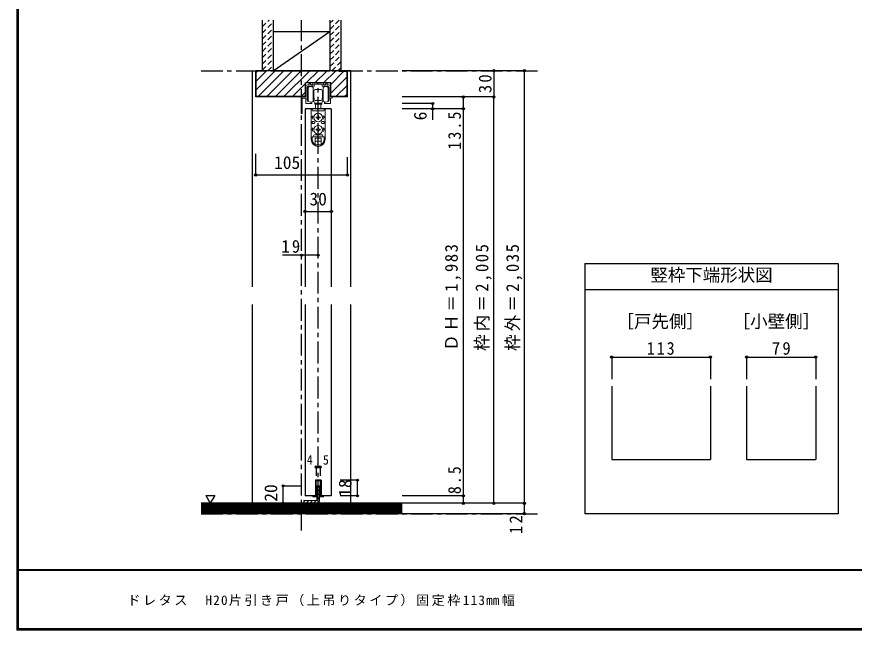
# Model space of a CAD drawing. Units: millimetres, scale not verified. Extents: x -973 to 977, y -718 to 696.
# Drawn here: x -973 to -15, y -701 to 1 of the extents above; entities that cross this region are included whole.
import ezdxf
from ezdxf.enums import TextEntityAlignment as Align

# ---------------------------------------------------------------- set-up
doc = ezdxf.new("R2010")
doc.units = ezdxf.units.MM
doc.header["$LTSCALE"] = 5
doc.header["$PDMODE"] = 32
doc.header["$PDSIZE"] = 2.5
doc.linetypes.add('CHAIN1', pattern=[8, 5, -1, 1, -1])
doc.linetypes.add('DASHED1', pattern=[1.8, 1.2, -0.6])
for name, color, linetype in [('0-0_補助線', 3, 'Continuous'), ('0-1_通り芯', 4, 'CHAIN1'), ('0-2_柱', 3, 'Continuous'), ('0-3_仕上げ', 2, 'Continuous'), ('0-4_枠', 3, 'Continuous'), ('0-6_扉', 6, 'Continuous'), ('0-A_文字', 7, 'Continuous'), ('0-B_寸法', 7, 'Continuous'), ('0-C_ハッチ', 4, 'DASHED1'), ('F-1_枠', 6, 'Continuous'), ('F-A_文字', 7, 'Continuous')]:
    doc.layers.add(name, color=color, linetype=linetype)
doc.layers.add('0-7_金物', color=7, linetype='Continuous', lineweight=18)
doc.styles.add('ＭＳ ゴシック', font='')
doc.styles.get('ＭＳ ゴシック').set_extended_font_data('MS Gothic')

# ---------------------------------------------------------------- blocks, each defined once
blk = doc.blocks.new('戸車(上吊)')
at = {"layer": '0-7_金物'}
for p, q in [((-11.601, 12.792), (-11.601, 28.792)), ((-5.601, 28.792), (-5.601, 20.792)), ((5.599, 28.792), (5.599, 20.792)), ((11.599, 12.792), (11.599, 28.792)), ((-5.601, 24.792), (-5.301, 24.792)), ((-5.601, 23.292), (-5.101, 23.292)), ((-5.601, 20.792), (-5.601, 12.792)), ((-5.101, 24.592), (-5.301, 24.792)), ((-5.301, 23.292), (-5.101, 23.492)), ((-5.101, 24.792), (-5.101, 20.792)), ((-5.001, 24.792), (-5.101, 24.792)), ((-5.101, 16.792), (-5.101, 20.792)), ((-3.501, 26.292), (-0.001, 26.292)), ((3.499, 26.292), (-0.001, 26.292)), ((4.999, 24.792), (5.099, 24.792)), ((5.099, 24.792), (5.099, 20.792)), ((5.099, 24.592), (5.299, 24.792)), ((5.299, 23.292), (5.099, 23.492)), ((5.599, 23.292), (5.099, 23.292)), ((5.099, 16.792), (5.099, 20.792)), ((5.599, 24.792), (5.299, 24.792)), ((5.599, 20.792), (5.599, 12.792)), ((-5.601, 18.292), (-5.101, 18.292)), ((-5.601, 16.792), (-5.301, 16.792)), ((-5.101, 18.092), (-5.301, 18.292)), ((-5.101, 16.992), (-5.301, 16.792)), ((-5.001, 16.792), (-5.101, 16.792)), ((-4.501, 14.792), (-4.501, 16.292)), ((-4.001, 10.492), (-4.001, 9.492)), ((3.999, 10.492), (-4.001, 10.492)), ((-3.501, 13.792), (-0.001, 13.792)), ((-0.001, 10.792), (-3.501, 10.792)), ((-3.001, 10.792), (-3.001, 10.492)), ((3.499, 13.792), (-0.001, 13.792)), ((-0.001, 10.792), (3.499, 10.792)), ((2.999, 10.792), (2.999, 10.492)), ((3.999, 10.492), (3.999, 9.492)), ((4.499, 14.792), (4.499, 16.292)), ((4.999, 16.792), (5.099, 16.792)), ((5.099, 18.092), (5.299, 18.292)), ((5.599, 18.292), (5.099, 18.292)), ((5.099, 16.992), (5.299, 16.792)), ((5.599, 16.792), (5.299, 16.792)), ((-7.9, 4.292), (-7.9, -30.608)), ((-7.857, 4.292), (7.943, 4.292)), ((-6.9, 4.292), (-6.9, 2.792)), ((-5.9, 1.792), (5.9, 1.792)), ((-4.001, 9.492), (3.999, 9.492)), ((-3.001, 4.292), (-3.001, 9.492)), ((2.999, 9.492), (2.999, 4.292)), ((6.9, 4.292), (6.9, 2.792)), ((7.9, 4.292), (7.9, -30.608)), ((-5.657, -3.708), (-7.5, -5.708)), ((-6.4, -5.708), (-7.5, -5.708)), ((-0.52, -5.188), (-2.45, -5.222)), ((-2.45, -5.222), (-2.45, -6.194)), ((-0.52, -6.227), (-2.45, -6.194)), ((-0.52, -5.188), (-0.486, -3.258)), ((-0.52, -6.227), (-0.486, -8.158)), ((0.486, -3.258), (-0.486, -3.258)), ((-0.486, -8.158), (0.486, -8.158)), ((0.52, -5.188), (0.486, -3.258)), ((0.52, -6.227), (0.486, -8.158)), ((0.52, -5.188), (2.45, -5.222)), ((0.52, -6.227), (2.45, -6.194)), ((2.45, -6.194), (2.45, -5.222)), ((5.657, -3.708), (7.5, -5.708)), ((6.4, -5.708), (7.5, -5.708)), ((-5.657, -17.708), (-7.5, -19.708)), ((-6.9, -10.208), (-6.9, -12.708)), ((-4.9, -10.208), (-6.9, -10.208)), ((-4.9, -12.708), (-6.9, -12.708)), ((-3.9, -11.208), (-3.9, -11.708)), ((-0.52, -19.188), (-0.486, -17.258)), ((0.486, -17.258), (-0.486, -17.258)), ((0.52, -19.188), (0.486, -17.258)), ((3.9, -11.208), (3.9, -11.708)), ((4.9, -10.208), (6.9, -10.208)), ((4.9, -12.708), (6.9, -12.708)), ((5.657, -17.708), (7.5, -19.708)), ((6.9, -10.208), (6.9, -12.708)), ((-6.4, -19.708), (-7.5, -19.708)), ((-6.9, -30.608), (-6.9, -28.208)), ((-6.4, -27.708), (6.4, -27.708)), ((-4.4, -25.708), (4.4, -25.708)), ((-0.52, -19.188), (-2.45, -19.222)), ((-2.45, -19.222), (-2.45, -20.194)), ((-0.52, -20.227), (-2.45, -20.194)), ((-0.52, -20.227), (-0.486, -22.158)), ((-0.486, -22.158), (0.486, -22.158)), ((0.52, -20.227), (0.486, -22.158)), ((0.52, -19.188), (2.45, -19.222)), ((0.52, -20.227), (2.45, -20.194)), ((2.45, -20.194), (2.45, -19.222)), ((6.4, -19.708), (7.5, -19.708)), ((6.9, -30.608), (6.9, -28.208)), ((-3.5, -29.208), (3.5, -29.208)), ((-3.5, -36.554), (-3.5, -29.208)), ((-3.5, -32.708), (3.5, -32.708)), ((-3.028, -36.808), (3.028, -36.808)), ((3.5, -36.554), (3.5, -29.208))]:
    blk.add_line(p, q, dxfattribs=at)
for centre in [(0, -5.708), (0, -19.708)]:
    blk.add_circle(centre, 5, dxfattribs=at)
for centre, radius, start, end in [((-8.601, 24.792), 5, 53.1301, 126.8699), ((8.599, 24.792), 5, 53.1301, 126.8699), ((-5.001, 25.292), 0.5, 270, 0), ((-3.501, 25.292), 1, 90, 180), ((3.499, 25.292), 1, 0, 90), ((4.999, 25.292), 0.5, 180, 270), ((-8.601, 16.792), 5, 233.1301, 306.8699), ((-6.501, 11.792), 2, 0, 63.25632), ((-5.001, 16.292), 0.5, 0, 90), ((-3.501, 14.792), 1, 180, 270), ((-3.501, 11.792), 1, 180, 270), ((3.499, 14.792), 1, 270, 0), ((3.499, 11.792), 1, 270, 0), ((4.999, 16.292), 0.5, 90, 180), ((6.499, 11.792), 2, 116.74368, 180), ((8.599, 16.792), 5, 233.1301, 306.8699), ((-5.9, 2.792), 1, 180, 270), ((5.9, 2.792), 1, 270, 0), ((0, -5.708), 6.4, 167.82427, 198.20996), ((0, -5.708), 6.4, 341.79004, 12.17573), ((0, -19.708), 6.4, 167.82427, 198.20996), ((-4.9, -11.208), 1, 0, 90), ((-4.9, -11.708), 1, 270, 0), ((4.9, -11.208), 1, 90, 180), ((4.9, -11.708), 1, 180, 270), ((0, -19.708), 6.4, 341.79004, 12.17573), ((-6.4, -28.208), 0.5, 90, 180), ((-6.4, -26.708), 1, 270, 0), ((-4.4, -26.708), 1, 90, 180), ((4.4, -26.708), 1, 0, 90), ((6.4, -26.708), 1, 180, 270), ((6.4, -28.208), 0.5, 0, 90), ((0, -30.808), 7.9, 180, 0), ((0, -30.608), 6.9, 180, 0)]:
    blk.add_arc(centre, radius, start, end, dxfattribs=at)
blk = doc.blocks.new('レール金物(幕板付)')
at = {"layer": '0-7_金物'}
for p, q in [((-10.742, 9.847), (-10.242, 9.847)), ((-6.742, 9.847), (4.558, 9.847)), ((8.058, 9.847), (8.558, 9.847)), ((-13.592, 4.847), (-13.592, -9.939)), ((-13.092, 7.847), (-11.742, 7.847)), ((-6.042, 6.347), (-12.092, 6.347)), ((-11.242, 8.347), (-11.242, 9.347)), ((-9.742, 9.347), (-9.742, 8.347)), ((-9.242, 7.847), (-7.742, 7.847)), ((-7.242, 8.347), (-7.242, 9.347)), ((-5.742, 8.047), (-5.742, 6.647)), ((3.558, 6.647), (3.558, 8.047)), ((9.908, 6.347), (3.858, 6.347)), ((5.058, 9.347), (5.058, 8.347)), ((5.558, 7.847), (7.058, 7.847)), ((7.558, 8.347), (7.558, 9.347)), ((9.058, 9.347), (9.058, 8.347)), ((9.558, 7.847), (10.908, 7.847)), ((11.408, -9.939), (11.408, 4.847)), ((17.308, -24.553), (17.308, -7.553)), ((18.508, -6.353), (18.508, -24.553)), ((-8.742, -13.653), (-14.592, -13.653)), ((-8.242, -12.265), (-8.242, -13.153)), ((6.058, -13.153), (6.058, -12.265)), ((6.437, -11.975), (7.679, -12.153)), ((12.408, -13.653), (6.558, -13.653))]:
    blk.add_line(p, q, dxfattribs=at)
for points in [[(-16.492, -6.153), (-15.092, -6.153), (-15.092, 5.847)], [(3.258, 8.347), (-0.792, 8.347), (-1.092, 8.647), (-1.392, 8.347), (-5.442, 8.347)], [(12.908, 5.847), (12.908, -6.153), (18.308, -6.153)], [(-15.092, -13.153), (-15.092, -7.353), (-16.492, -7.353)], [(17.108, -7.353), (12.908, -7.353), (12.908, -13.153)]]:
    blk.add_lwpolyline(points, dxfattribs=at)
for centre, radius, start, end in [((-10.742, 9.347), 0.5, 90, 180), ((-10.242, 9.347), 0.5, 0, 90), ((-6.742, 9.347), 0.5, 90, 180), ((4.558, 9.347), 0.5, 360, 90), ((8.058, 9.347), 0.5, 90, 180), ((8.558, 9.347), 0.5, 360, 90), ((-13.092, 5.847), 2, 90, 180), ((-12.092, 4.847), 1.5, 90, 180), ((-11.742, 8.347), 0.5, 270, 0), ((-9.242, 8.347), 0.5, 180, 270), ((-7.742, 8.347), 0.5, 270, 0), ((-6.042, 6.647), 0.3, 270, 360), ((-5.442, 8.047), 0.3, 90, 180), ((3.258, 8.047), 0.3, 360, 90), ((3.858, 6.647), 0.3, 180, 270), ((5.558, 8.347), 0.5, 180, 270), ((7.058, 8.347), 0.5, 270, 360), ((9.558, 8.347), 0.5, 180, 270), ((9.908, 4.847), 1.5, 0, 90), ((10.908, 5.847), 2, 0, 90), ((-16.492, -6.753), 0.6, 90, 270), ((17.108, -7.553), 0.2, 360, 90), ((18.308, -6.353), 0.2, 0, 90), ((-14.592, -13.153), 0.5, 180, 270), ((-13.292, -9.939), 0.3, 180, 192.08406), ((-11.63, -9.583), 2, 192.08406, 228.89829), ((-9.863, -7.153), 5, 231.94944, 270), ((-9.95, -7.112), 5.042, 270.99736, 285.28454), ((-8.742, -13.153), 0.5, 270, 0), ((-8.542, -12.265), 0.3, 360, 105.31651), ((6.358, -12.265), 0.3, 74.68349, 180), ((6.558, -13.153), 0.5, 180, 270), ((7.679, -7.153), 5, 270, 308.05056), ((9.446, -9.583), 2, 311.10171, 347.91594), ((11.108, -9.939), 0.3, 347.91594, 0), ((12.408, -13.153), 0.5, 270, 360), ((17.908, -24.553), 0.6, 180, 0)]:
    blk.add_arc(centre, radius, start, end, dxfattribs=at)

msp = doc.modelspace()

# ---------------------------------------------------------------- linework, layer by layer
at = {"layer": '0-0_補助線'}
for p, q in [((-323.347, -280.993), (-323.347, -567.5)), ((-323.347, -280.993), (-33.347, -280.993)), ((-33.347, -280.993), (-33.347, -567.5)), ((-323.347, -310.993), (-33.347, -310.993)), ((-179.578, -421.523), (-179.578, -505.539)), ((-59.113, -421.523), (-59.113, -505.539)), ((-33.347, -567.5), (-323.347, -567.5))]:
    msp.add_line(p, q, dxfattribs=at)
at = {"layer": '0-0_補助線', "color": 4}
for p, q in [((-292.578, -388.222), (-179.578, -388.222)), ((-292.578, -388.222), (-292.578, -413.482)), ((-179.578, -388.222), (-179.578, -413.482)), ((-138.113, -388.222), (-138.113, -413.482)), ((-138.113, -388.222), (-59.113, -388.222)), ((-59.113, -388.222), (-59.113, -413.482))]:
    msp.add_line(p, q, dxfattribs=at)
at = {"layer": '0-0_補助線'}
for points in [[(-292.578, -421.523), (-292.578, -505.539), (-179.578, -505.539)], [(-138.113, -421.523), (-138.113, -505.539), (-59.113, -505.539)]]:
    msp.add_lwpolyline(points, dxfattribs=at)
at = {"layer": '0-0_補助線', "color": 7}
for p in [(-292.578, -388.222), (-179.578, -388.222), (-138.113, -388.222), (-59.113, -388.222)]:
    msp.add_point(p, dxfattribs=at)
at = {"layer": '0-1_通り芯'}
for p, q in [((-647.421, -586.542), (-647.421, -2.5)), ((-762.421, -60.5), (-373.421, -60.5)), ((-628.421, -555.5), (-628.421, -74.5)), ((-762.421, -567.5), (-373.421, -567.5))]:
    msp.add_line(p, q, dxfattribs=at)
at = {"layer": '0-2_柱'}
for p, q in [((-679.921, -15.5), (-614.921, -15.5)), ((-679.921, -60.5), (-614.921, -60.5))]:
    msp.add_line(p, q, dxfattribs=at)
at = {"layer": '0-2_柱', "color": 7}
msp.add_line((-679.921, -60.5), (-614.921, -15.5), dxfattribs=at)
at = {"layer": '0-3_仕上げ'}
for p, q in [((-692.421, -2.5), (-692.421, -60.5)), ((-679.921, -2.5), (-679.921, -60.5)), ((-614.921, -2.5), (-614.921, -60.5)), ((-602.421, -2.5), (-602.421, -60.5)), ((-532.421, -555.5), (-762.421, -555.5)), ((-532.421, -567.5), (-762.421, -567.5))]:
    msp.add_line(p, q, dxfattribs=at)
at = {"layer": '0-3_仕上げ', "color": 7}
for p, q in [((-532.421, -557), (-762.421, -557)), ((-532.421, -558.5), (-762.421, -558.5)), ((-532.421, -560), (-762.421, -560)), ((-532.421, -561.5), (-762.421, -561.5)), ((-532.421, -563), (-762.421, -563)), ((-532.421, -564.5), (-762.421, -564.5)), ((-532.421, -566), (-762.421, -566))]:
    msp.add_line(p, q, dxfattribs=at)
at = {"layer": '0-4_枠', "color": 4}
for p, q in [((-703.921, -60.5), (-699.921, -60.5)), ((-703.921, -60.5), (-703.921, -307.893)), ((-590.921, -60.5), (-594.921, -60.5)), ((-590.921, -307.893), (-590.921, -60.5)), ((-703.921, -327.893), (-703.921, -555.5)), ((-590.921, -555.5), (-590.921, -327.893))]:
    msp.add_line(p, q, dxfattribs=at)
at = {"layer": '0-4_枠'}
for p, q in [((-699.921, -90.5), (-699.921, -60.5)), ((-594.921, -60.5), (-699.921, -60.5)), ((-699.421, -90), (-699.421, -61)), ((-689.921, -61), (-699.421, -61)), ((-689.921, -61), (-689.921, -60.5)), ((-604.921, -61), (-604.921, -60.5)), ((-604.921, -61), (-595.421, -61)), ((-595.421, -90), (-595.421, -61)), ((-594.921, -90.5), (-594.921, -60.5)), ((-642.821, -90.5), (-642.821, -74.5)), ((-614.021, -74.5), (-642.821, -74.5)), ((-614.021, -90.5), (-614.021, -74.5)), ((-642.821, -90.5), (-699.921, -90.5)), ((-642.821, -90), (-699.421, -90)), ((-595.421, -90), (-614.021, -90)), ((-594.921, -90.5), (-614.021, -90.5))]:
    msp.add_line(p, q, dxfattribs=at)
at = {"layer": '0-6_扉'}
for p, q in [((-613.421, -104), (-643.421, -104)), ((-643.421, -104), (-643.421, -307.893)), ((-613.421, -104), (-613.421, -307.893)), ((-643.421, -327.893), (-643.421, -547)), ((-613.421, -327.893), (-613.421, -547)), ((-625.171, -529), (-625.171, -547)), ((-631.671, -547), (-643.421, -547)), ((-613.421, -547), (-625.171, -547))]:
    msp.add_line(p, q, dxfattribs=at)
msp.add_lwpolyline([(-625.171, -529), (-631.671, -529), (-631.671, -547)], dxfattribs=at)
at = {"layer": '0-7_金物'}
for p, q in [((-631.671, -529), (-625.171, -529)), ((-626.171, -530), (-630.671, -530)), ((-630.671, -548), (-630.671, -530)), ((-626.171, -530), (-626.171, -548)), ((-625.171, -529), (-625.171, -547)), ((-630.671, -548), (-634.671, -548)), ((-626.171, -548), (-622.171, -548))]:
    msp.add_line(p, q, dxfattribs=at)
at = {"layer": '0-7_金物', "color": 3}
for p, q in [((-629.921, -535.5), (-629.921, -552.5)), ((-629.921, -535.5), (-626.921, -535.5)), ((-626.921, -552.5), (-626.921, -535.5)), ((-644.921, -552.5), (-629.921, -552.5)), ((-644.921, -552.5), (-644.921, -555.5)), ((-629.921, -555.5), (-644.921, -555.5))]:
    msp.add_line(p, q, dxfattribs=at)
at = {"layer": '0-7_金物'}
for points in [[(-634.671, -548), (-634.671, -547), (-631.671, -547), (-631.671, -529)], [(-625.171, -547), (-622.171, -547), (-622.171, -548)]]:
    msp.add_lwpolyline(points, dxfattribs=at)
at = {"layer": '0-7_金物', "color": 3}
msp.add_arc((-629.921, -552.5), 3, 270, 0, dxfattribs=at)
at = {"layer": '0-A_文字'}
msp.add_line((-756.856, -546.686), (-751.856, -555.347), dxfattribs=at)
msp.add_lwpolyline([(-756.856, -546.686), (-746.856, -546.686), (-751.856, -555.347)], dxfattribs=at)
at = {"layer": '0-B_寸法', "color": 4}
for p, q in [((-392.421, -60.5), (-532.421, -60.5)), ((-427.421, -60.5), (-427.421, -90.5)), ((-392.421, -555.5), (-392.421, -60.5)), ((-427.421, -90.5), (-532.421, -90.5)), ((-462.421, -90.5), (-462.421, -104)), ((-427.421, -552.5), (-427.421, -90.5)), ((-497.421, -98), (-532.421, -98)), ((-462.421, -104), (-532.421, -104)), ((-497.421, -98), (-497.421, -116.79)), ((-462.421, -104), (-462.421, -547)), ((-699.921, -179.804), (-699.921, -155.746)), ((-594.921, -179.804), (-594.921, -159.246)), ((-699.921, -179.804), (-594.921, -179.804)), ((-643.421, -221.5), (-613.421, -221.5)), ((-628.421, -271.5), (-669.421, -271.5)), ((-630.671, -514), (-626.171, -514)), ((-630.671, -514), (-630.671, -524)), ((-626.171, -514), (-626.171, -524)), ((-668.421, -555.5), (-668.421, -535.5)), ((-668.421, -535.5), (-648.421, -535.5)), ((-583.421, -529), (-603.421, -529)), ((-583.421, -547), (-583.421, -529)), ((-668.421, -555.5), (-648.421, -555.5)), ((-583.421, -547), (-603.421, -547)), ((-462.421, -547), (-532.421, -547)), ((-392.421, -555.5), (-532.421, -555.5)), ((-462.421, -547), (-462.421, -555.5)), ((-427.421, -555.5), (-427.421, -552.5)), ((-392.421, -567.5), (-392.421, -555.5)), ((-392.421, -567.5), (-532.421, -567.5))]:
    msp.add_line(p, q, dxfattribs=at)
at = {"layer": '0-B_寸法'}
for p in [(-427.421, -60.5), (-392.421, -60.5), (-462.421, -90.5), (-427.421, -90.5), (-497.421, -98), (-497.421, -104), (-462.421, -104), (-699.921, -179.804), (-594.921, -179.804), (-643.421, -221.5), (-613.421, -221.5), (-647.421, -271.5), (-628.421, -271.5), (-630.671, -514), (-626.171, -514), (-668.421, -535.5), (-583.421, -529), (-583.421, -547), (-462.421, -547), (-668.421, -555.5), (-462.421, -555.5), (-427.421, -555.5), (-392.421, -555.5), (-392.421, -567.5)]:
    msp.add_point(p, dxfattribs=at)
at = {"layer": '0-C_ハッチ'}
for p, q in [((-692.421, -10.395), (-684.526, -2.5)), ((-692.421, -17.466), (-679.921, -4.966)), ((-614.921, -6.032), (-611.389, -2.5)), ((-614.921, -13.103), (-604.318, -2.5)), ((-614.921, -20.174), (-602.421, -7.674)), ((-692.421, -24.537), (-679.921, -12.037)), ((-692.421, -31.608), (-679.921, -19.108)), ((-614.921, -27.246), (-602.421, -14.746)), ((-692.421, -38.679), (-679.921, -26.179)), ((-614.921, -34.317), (-602.421, -21.817)), ((-692.421, -45.751), (-679.921, -33.251)), ((-614.921, -41.388), (-602.421, -28.888)), ((-614.921, -48.459), (-602.421, -35.959)), ((-692.421, -52.822), (-679.921, -40.322)), ((-692.421, -59.893), (-679.921, -47.393)), ((-614.921, -55.53), (-602.421, -43.03)), ((-685.957, -60.5), (-679.921, -54.464)), ((-612.82, -60.5), (-602.421, -50.101)), ((-605.749, -60.5), (-602.421, -57.172))]:
    msp.add_line(p, q, dxfattribs=at)
at = {"layer": '0-C_ハッチ', "linetype": 'Continuous'}
for p, q in [((-699.421, -82.271), (-677.65, -60.5)), ((-699.421, -72.372), (-687.549, -60.5)), ((-699.421, -62.472), (-697.949, -61)), ((-697.25, -90), (-667.75, -60.5)), ((-657.851, -60.5), (-687.351, -90)), ((-677.451, -90), (-647.951, -60.5)), ((-667.552, -90), (-638.052, -60.5)), ((-642.152, -74.5), (-628.152, -60.5)), ((-632.253, -74.5), (-618.253, -60.5)), ((-622.353, -74.5), (-608.353, -60.5)), ((-614.021, -76.067), (-598.954, -61)), ((-657.652, -90), (-642.821, -75.169)), ((-614.021, -85.967), (-595.421, -67.367)), ((-647.753, -90), (-642.821, -85.068)), ((-595.421, -77.266), (-608.155, -90)), ((-598.255, -90), (-595.421, -87.166)), ((-629.921, -538.982), (-626.921, -535.982)), ((-629.921, -543.225), (-626.921, -540.225)), ((-629.921, -547.468), (-626.921, -544.468)), ((-644.921, -553.982), (-643.439, -552.5)), ((-642.196, -555.5), (-639.196, -552.5)), ((-637.953, -555.5), (-634.953, -552.5)), ((-633.711, -555.5), (-630.711, -552.5)), ((-629.921, -551.71), (-626.921, -548.71)), ((-629.427, -555.459), (-626.961, -552.993))]:
    msp.add_line(p, q, dxfattribs=at)
at = {"layer": 'F-1_枠'}
for p, q in [((-973.347, 695.833), (-973.347, -700.833)), ((-972.514, 695.833), (-972.514, -700.833)), ((-971.68, 695.833), (-971.68, -700.833)), ((976.653, -631.667), (-973.347, -631.667)), ((976.653, -632.5), (-973.347, -632.5)), ((976.653, -699.167), (-973.347, -699.167)), ((976.653, -700), (-973.347, -700)), ((976.653, -700.833), (-973.347, -700.833))]:
    msp.add_line(p, q, dxfattribs=at)

# ---------------------------------------------------------------- block references
at = {"layer": '0-7_金物', "xscale": -1}
msp.add_blockref('レール金物(幕板付)', (-629.513, -84.347), dxfattribs=at)
at = {"layer": '0-7_金物'}
msp.add_blockref('戸車(上吊)', (-628.42, -108.292), dxfattribs=at)

# ---------------------------------------------------------------- texts
at = {"layer": '0-0_補助線', "color": 7, "style": 'ＭＳ ゴシック'}
for s, p in [('竪枠下端形状図', (-248.347, -305.993)), ('［戸先側］', (-287.009, -359.013)), ('［小壁側］', (-154.11, -359.013))]:
    msp.add_text(s, height=14.66, dxfattribs=at).set_placement(p, align=Align.BOTTOM_LEFT)
at = {"layer": '0-0_補助線', "color": 7, "char_height": 14.66, "attachment_point": 7, "style": 'ＭＳ ゴシック'}
for s, insert in [('\\T1.27;\\W0.9;113', (-252.328, -385.722)), ('\\T1.27;\\W0.95;79', (-109.238, -385.722))]:
    msp.add_mtext(s, dxfattribs=dict(at, insert=insert))
at = {"layer": '0-B_寸法', "style": 'ＭＳ ゴシック'}
for s, p in [('6', (-499.921, -117.262)), ('20', (-670.921, -553.707)), ('18', (-585.921, -548))]:
    msp.add_text(s, height=14.66, rotation=90, dxfattribs=at).set_placement(p, align=Align.BOTTOM_LEFT)
for s, p in [('105', (-678.906, -177.304)), ('30', (-638.421, -219))]:
    msp.add_text(s, height=14.66, dxfattribs=at).set_placement(p, align=Align.BOTTOM_LEFT)
at = {"layer": '0-B_寸法', "char_height": 14.66, "attachment_point": 7, "rotation": 90, "style": 'ＭＳ ゴシック'}
for s, insert in [('\\T1.27;\\W0.95;30', (-429.921, -86.125)), ('\\T1.28;\\W0.9;13.5', (-464.921, -150.75)), ('\\T1.19;\\W0.95;ＤＨ＝1,983', (-464.921, -381.25)), ('\\T1.19;\\W0.95;枠内＝2,005', (-429.921, -381.25)), ('\\T1.19;\\W0.95;枠外＝2,035', (-394.921, -381.25)), ('\\T1.27;\\W0.9;8.5', (-464.921, -545)), ('\\T1.27;\\W0.95;12', (-394.921, -590.75))]:
    msp.add_mtext(s, dxfattribs=dict(at, insert=insert))
at = {"layer": '0-B_寸法', "attachment_point": 7, "style": 'ＭＳ ゴシック'}
for s, insert, char_height in [('\\T1.27;\\W0.95;19', (-670.546, -269), 14.66), ('\\T1.37;\\W0.9;4.5', (-641.421, -511.5), 11)]:
    msp.add_mtext(s, dxfattribs=dict(at, insert=insert, char_height=char_height))
at = {"layer": 'F-A_文字', "insert": (-846.68, -673.333), "char_height": 11, "attachment_point": 7, "style": 'ＭＳ ゴシック'}
msp.add_mtext('\\T1.19;ドレタス\u3000H20片引き戸（上吊りタイプ）固定枠113㎜幅', dxfattribs=at)

doc.saveas('drawing.dxf')
